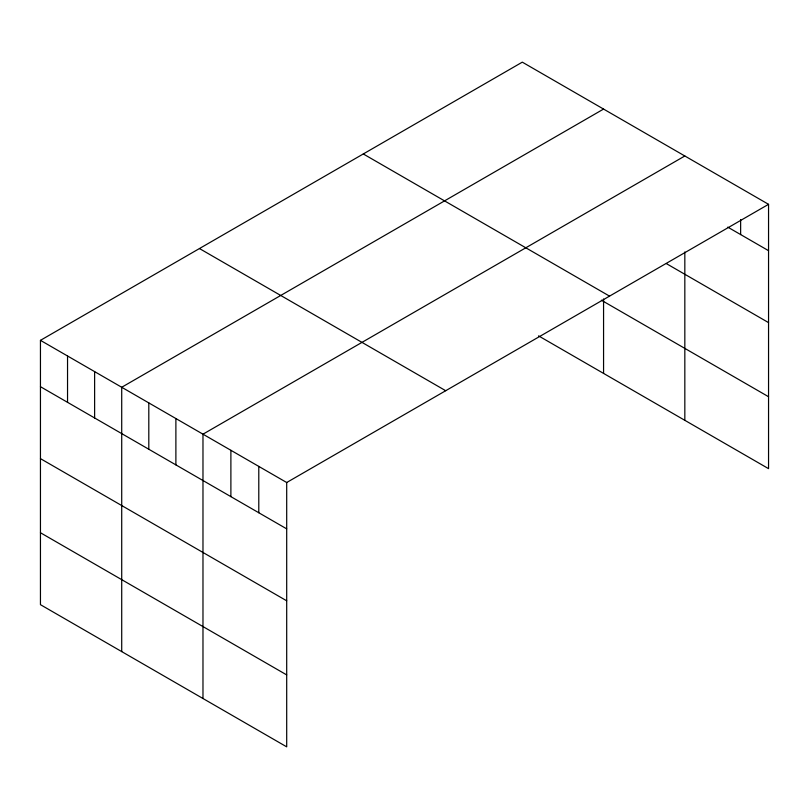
<?xml version="1.0" encoding="UTF-8"?>
<svg xmlns="http://www.w3.org/2000/svg" width="809" height="809" viewBox="0 0 809 809"><rect width="100%" height="100%" fill="white"/><g stroke="black" fill="none" stroke-linecap="round" stroke-linejoin="round"><path stroke-width="1.21" d="M40.45 340.346L286.699 482.518L286.699 746.849L40.45 604.677L40.45 340.346L522.301 62.151L768.55 204.323L768.55 468.654L538.551 335.866M603.565 109.073L121.714 387.268L121.714 651.589M684.829 155.985L202.978 434.18L202.978 698.511M286.699 482.518L768.55 204.323M727.756 227.127L768.55 250.679M666.404 263.633L768.55 322.609M363.292 153.963L609.541 296.134M601.39 300.21L768.55 396.723M199.459 248.545L445.708 390.717M40.45 386.692L286.699 528.864M40.45 458.632L286.699 600.804M40.45 532.737L286.699 674.908M740.639 219.532L740.639 234.559M684.829 251.943L684.829 420.316M603.565 298.996L603.565 373.394M258.789 466.409L258.789 512.754M230.889 450.3L230.889 496.645M175.887 418.546L175.887 464.892M148.805 402.902L148.805 449.248M94.623 371.624L94.623 417.97M67.541 355.99L67.541 402.336"/></g></svg>
